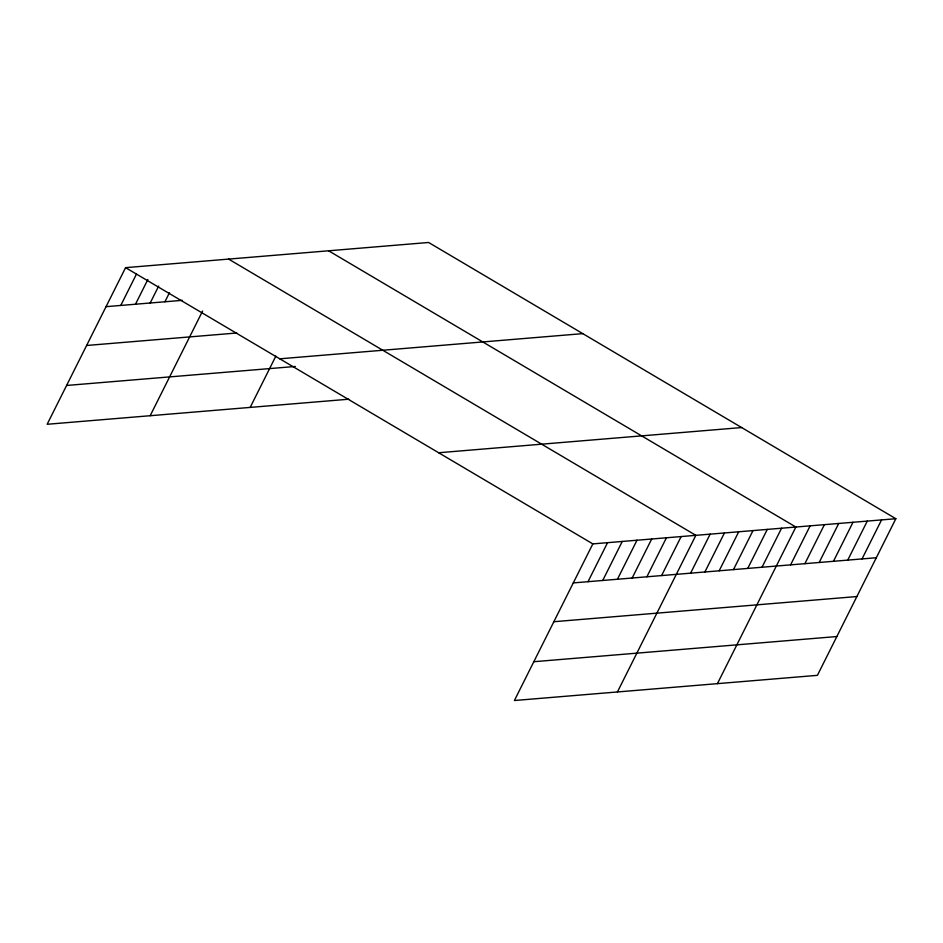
<?xml version="1.0" encoding="UTF-8"?>
<svg xmlns="http://www.w3.org/2000/svg" width="943" height="943" viewBox="0 0 943 943"><rect width="100%" height="100%" fill="white"/><g stroke="black" fill="none" stroke-linecap="round" stroke-linejoin="round"><path stroke-width="1.41" d="M895.85 518.721L592.829 543.899L514.395 700.519L817.416 675.341L895.85 518.721L428.605 242.481L125.584 267.659L47.15 424.279L348.745 399.219M120.763 305.449L136.393 274.236M135.486 304.224L147.851 279.517M150.196 302.998L158.66 286.094M164.919 301.772L169.481 292.672M150.173 415.722L202.592 311.049M250.178 407.411L275.863 356.1M588.008 581.69L607.54 542.685M602.73 580.464L622.262 541.459M617.441 579.25L636.985 540.233M632.164 578.024L651.696 539.007M646.886 576.798L666.418 537.793M661.597 575.572L681.141 536.567M617.429 691.962L695.851 535.341L228.607 259.089M690.606 573.167L710.138 534.151M704.892 571.977L724.424 532.972M719.179 570.798L738.711 531.781M733.465 569.607L752.997 530.591M747.74 568.417L767.284 529.412M762.027 567.226L781.57 528.221M717.423 683.651L795.857 527.031L328.612 250.791M790.599 564.857L810.143 525.84M804.886 563.666L824.418 524.662M819.172 562.488L838.704 523.471M833.459 561.297L852.991 522.281M847.745 560.107L867.277 521.102M862.032 558.928L881.564 519.911M106.04 306.664L182.317 300.334M86.615 345.48L236.776 332.997M279.776 358.811L582.798 333.633M66.588 385.463L295.324 366.462M438.636 452.746L741.658 427.556M573.285 582.915L876.318 557.737M553.859 621.72L856.881 596.542M533.832 661.715L836.854 636.537M125.584 267.659L592.829 543.899"/></g></svg>
